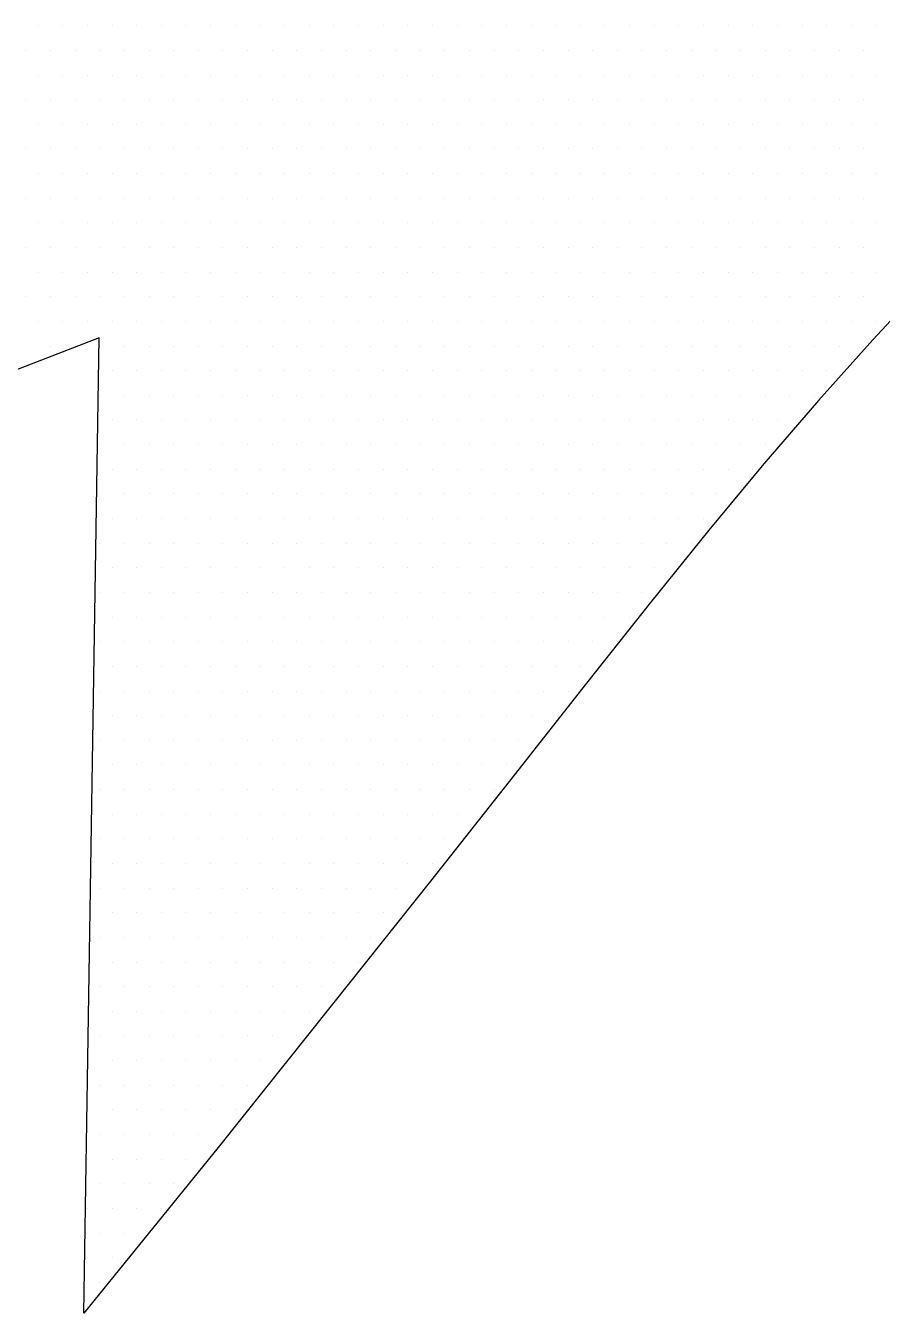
# Model space of a CAD drawing. Extents: x -427 to 62994, y 410 to 109394.
# Drawn here: x -43.2644 to -42.9886, y 609.5579 to 609.9726 of the extents above; entities that cross this region are included whole.
import ezdxf

# ---------------------------------------------------------------- set-up
doc = ezdxf.new("R2010")
doc.units = 0
doc.header["$MEASUREMENT"] = 0
doc.layers.add('LIN010CO', color=2, linetype='Continuous')

# ---------------------------------------------------------------- blocks, each defined once
blk = doc.blocks.new('*X43')
at = {"color": 0}
for p, q in [((262.22325, 628.1801), (262.22325, 628.1801)), ((262.2296, 628.1801), (262.2296, 628.1801)), ((262.23595, 628.1801), (262.23595, 628.1801)), ((262.2423, 628.1801), (262.2423, 628.1801)), ((262.24865, 628.1801), (262.24865, 628.1801)), ((262.255, 628.1801), (262.255, 628.1801)), ((262.26135, 628.1801), (262.26135, 628.1801)), ((262.2677, 628.1801), (262.2677, 628.1801)), ((262.27405, 628.1801), (262.27405, 628.1801)), ((262.2804, 628.1801), (262.2804, 628.1801)), ((262.28675, 628.1801), (262.28675, 628.1801)), ((262.2931, 628.1801), (262.2931, 628.1801)), ((262.29945, 628.1801), (262.29945, 628.1801)), ((262.3058, 628.1801), (262.3058, 628.1801)), ((262.31215, 628.1801), (262.31215, 628.1801)), ((262.3185, 628.1801), (262.3185, 628.1801)), ((262.32485, 628.1801), (262.32485, 628.1801)), ((262.3312, 628.1801), (262.3312, 628.1801)), ((262.33755, 628.1801), (262.33755, 628.1801)), ((262.3439, 628.1801), (262.3439, 628.1801)), ((262.35025, 628.1801), (262.35025, 628.1801)), ((262.3566, 628.1801), (262.3566, 628.1801)), ((262.36295, 628.1801), (262.36295, 628.1801)), ((262.3693, 628.1801), (262.3693, 628.1801)), ((262.37565, 628.1801), (262.37565, 628.1801)), ((262.382, 628.1801), (262.382, 628.1801)), ((262.38835, 628.1801), (262.38835, 628.1801)), ((262.3947, 628.1801), (262.3947, 628.1801)), ((262.40105, 628.1801), (262.40105, 628.1801)), ((262.4074, 628.1801), (262.4074, 628.1801)), ((262.41375, 628.1801), (262.41375, 628.1801)), ((262.4201, 628.1801), (262.4201, 628.1801)), ((262.42645, 628.1801), (262.42645, 628.1801)), ((262.4328, 628.1801), (262.4328, 628.1801)), ((262.43915, 628.1801), (262.43915, 628.1801)), ((262.226425, 628.17375), (262.226425, 628.17375)), ((262.232775, 628.17375), (262.232775, 628.17375)), ((262.239125, 628.17375), (262.239125, 628.17375)), ((262.245475, 628.17375), (262.245475, 628.17375)), ((262.251825, 628.17375), (262.251825, 628.17375)), ((262.258175, 628.17375), (262.258175, 628.17375)), ((262.264525, 628.17375), (262.264525, 628.17375)), ((262.270875, 628.17375), (262.270875, 628.17375)), ((262.277225, 628.17375), (262.277225, 628.17375)), ((262.283575, 628.17375), (262.283575, 628.17375)), ((262.289925, 628.17375), (262.289925, 628.17375)), ((262.296275, 628.17375), (262.296275, 628.17375)), ((262.302625, 628.17375), (262.302625, 628.17375)), ((262.308975, 628.17375), (262.308975, 628.17375)), ((262.315325, 628.17375), (262.315325, 628.17375)), ((262.321675, 628.17375), (262.321675, 628.17375)), ((262.328025, 628.17375), (262.328025, 628.17375)), ((262.334375, 628.17375), (262.334375, 628.17375)), ((262.340725, 628.17375), (262.340725, 628.17375)), ((262.347075, 628.17375), (262.347075, 628.17375)), ((262.353425, 628.17375), (262.353425, 628.17375)), ((262.359775, 628.17375), (262.359775, 628.17375)), ((262.366125, 628.17375), (262.366125, 628.17375)), ((262.372475, 628.17375), (262.372475, 628.17375)), ((262.378825, 628.17375), (262.378825, 628.17375)), ((262.385175, 628.17375), (262.385175, 628.17375)), ((262.391525, 628.17375), (262.391525, 628.17375)), ((262.397875, 628.17375), (262.397875, 628.17375)), ((262.404225, 628.17375), (262.404225, 628.17375)), ((262.410575, 628.17375), (262.410575, 628.17375)), ((262.416925, 628.17375), (262.416925, 628.17375)), ((262.423275, 628.17375), (262.423275, 628.17375)), ((262.429625, 628.17375), (262.429625, 628.17375)), ((262.435975, 628.17375), (262.435975, 628.17375)), ((262.442325, 628.17375), (262.442325, 628.17375)), ((262.22325, 628.1674), (262.22325, 628.1674)), ((262.2296, 628.1674), (262.2296, 628.1674)), ((262.23595, 628.1674), (262.23595, 628.1674)), ((262.2423, 628.1674), (262.2423, 628.1674)), ((262.24865, 628.1674), (262.24865, 628.1674)), ((262.255, 628.1674), (262.255, 628.1674)), ((262.26135, 628.1674), (262.26135, 628.1674)), ((262.2677, 628.1674), (262.2677, 628.1674)), ((262.27405, 628.1674), (262.27405, 628.1674)), ((262.2804, 628.1674), (262.2804, 628.1674)), ((262.28675, 628.1674), (262.28675, 628.1674)), ((262.2931, 628.1674), (262.2931, 628.1674)), ((262.29945, 628.1674), (262.29945, 628.1674)), ((262.3058, 628.1674), (262.3058, 628.1674)), ((262.31215, 628.1674), (262.31215, 628.1674)), ((262.3185, 628.1674), (262.3185, 628.1674)), ((262.32485, 628.1674), (262.32485, 628.1674)), ((262.3312, 628.1674), (262.3312, 628.1674)), ((262.33755, 628.1674), (262.33755, 628.1674)), ((262.3439, 628.1674), (262.3439, 628.1674)), ((262.35025, 628.1674), (262.35025, 628.1674)), ((262.3566, 628.1674), (262.3566, 628.1674)), ((262.36295, 628.1674), (262.36295, 628.1674)), ((262.3693, 628.1674), (262.3693, 628.1674)), ((262.37565, 628.1674), (262.37565, 628.1674)), ((262.382, 628.1674), (262.382, 628.1674)), ((262.38835, 628.1674), (262.38835, 628.1674)), ((262.3947, 628.1674), (262.3947, 628.1674)), ((262.40105, 628.1674), (262.40105, 628.1674)), ((262.4074, 628.1674), (262.4074, 628.1674)), ((262.41375, 628.1674), (262.41375, 628.1674)), ((262.4201, 628.1674), (262.4201, 628.1674)), ((262.42645, 628.1674), (262.42645, 628.1674)), ((262.4328, 628.1674), (262.4328, 628.1674)), ((262.43915, 628.1674), (262.43915, 628.1674)), ((262.226425, 628.16105), (262.226425, 628.16105)), ((262.232775, 628.16105), (262.232775, 628.16105)), ((262.239125, 628.16105), (262.239125, 628.16105)), ((262.245475, 628.16105), (262.245475, 628.16105)), ((262.251825, 628.16105), (262.251825, 628.16105)), ((262.258175, 628.16105), (262.258175, 628.16105)), ((262.264525, 628.16105), (262.264525, 628.16105)), ((262.270875, 628.16105), (262.270875, 628.16105)), ((262.277225, 628.16105), (262.277225, 628.16105)), ((262.283575, 628.16105), (262.283575, 628.16105)), ((262.289925, 628.16105), (262.289925, 628.16105)), ((262.296275, 628.16105), (262.296275, 628.16105)), ((262.302625, 628.16105), (262.302625, 628.16105)), ((262.308975, 628.16105), (262.308975, 628.16105)), ((262.315325, 628.16105), (262.315325, 628.16105)), ((262.321675, 628.16105), (262.321675, 628.16105)), ((262.328025, 628.16105), (262.328025, 628.16105)), ((262.334375, 628.16105), (262.334375, 628.16105)), ((262.340725, 628.16105), (262.340725, 628.16105)), ((262.347075, 628.16105), (262.347075, 628.16105)), ((262.353425, 628.16105), (262.353425, 628.16105)), ((262.359775, 628.16105), (262.359775, 628.16105)), ((262.366125, 628.16105), (262.366125, 628.16105)), ((262.372475, 628.16105), (262.372475, 628.16105)), ((262.378825, 628.16105), (262.378825, 628.16105)), ((262.385175, 628.16105), (262.385175, 628.16105)), ((262.391525, 628.16105), (262.391525, 628.16105)), ((262.397875, 628.16105), (262.397875, 628.16105)), ((262.404225, 628.16105), (262.404225, 628.16105)), ((262.410575, 628.16105), (262.410575, 628.16105)), ((262.416925, 628.16105), (262.416925, 628.16105)), ((262.423275, 628.16105), (262.423275, 628.16105)), ((262.429625, 628.16105), (262.429625, 628.16105)), ((262.435975, 628.16105), (262.435975, 628.16105)), ((262.442325, 628.16105), (262.442325, 628.16105)), ((262.22325, 628.1547), (262.22325, 628.1547)), ((262.2296, 628.1547), (262.2296, 628.1547)), ((262.23595, 628.1547), (262.23595, 628.1547)), ((262.2423, 628.1547), (262.2423, 628.1547)), ((262.24865, 628.1547), (262.24865, 628.1547)), ((262.255, 628.1547), (262.255, 628.1547)), ((262.26135, 628.1547), (262.26135, 628.1547)), ((262.2677, 628.1547), (262.2677, 628.1547)), ((262.27405, 628.1547), (262.27405, 628.1547)), ((262.2804, 628.1547), (262.2804, 628.1547)), ((262.28675, 628.1547), (262.28675, 628.1547)), ((262.2931, 628.1547), (262.2931, 628.1547)), ((262.29945, 628.1547), (262.29945, 628.1547)), ((262.3058, 628.1547), (262.3058, 628.1547)), ((262.31215, 628.1547), (262.31215, 628.1547)), ((262.3185, 628.1547), (262.3185, 628.1547)), ((262.32485, 628.1547), (262.32485, 628.1547)), ((262.3312, 628.1547), (262.3312, 628.1547)), ((262.33755, 628.1547), (262.33755, 628.1547)), ((262.3439, 628.1547), (262.3439, 628.1547)), ((262.35025, 628.1547), (262.35025, 628.1547)), ((262.3566, 628.1547), (262.3566, 628.1547)), ((262.36295, 628.1547), (262.36295, 628.1547)), ((262.3693, 628.1547), (262.3693, 628.1547)), ((262.37565, 628.1547), (262.37565, 628.1547)), ((262.382, 628.1547), (262.382, 628.1547)), ((262.38835, 628.1547), (262.38835, 628.1547)), ((262.3947, 628.1547), (262.3947, 628.1547)), ((262.40105, 628.1547), (262.40105, 628.1547)), ((262.4074, 628.1547), (262.4074, 628.1547)), ((262.41375, 628.1547), (262.41375, 628.1547)), ((262.4201, 628.1547), (262.4201, 628.1547)), ((262.42645, 628.1547), (262.42645, 628.1547)), ((262.4328, 628.1547), (262.4328, 628.1547)), ((262.43915, 628.1547), (262.43915, 628.1547)), ((262.226425, 628.14835), (262.226425, 628.14835)), ((262.232775, 628.14835), (262.232775, 628.14835)), ((262.239125, 628.14835), (262.239125, 628.14835)), ((262.245475, 628.14835), (262.245475, 628.14835)), ((262.251825, 628.14835), (262.251825, 628.14835)), ((262.258175, 628.14835), (262.258175, 628.14835)), ((262.264525, 628.14835), (262.264525, 628.14835)), ((262.270875, 628.14835), (262.270875, 628.14835)), ((262.277225, 628.14835), (262.277225, 628.14835)), ((262.283575, 628.14835), (262.283575, 628.14835)), ((262.289925, 628.14835), (262.289925, 628.14835)), ((262.296275, 628.14835), (262.296275, 628.14835)), ((262.302625, 628.14835), (262.302625, 628.14835)), ((262.308975, 628.14835), (262.308975, 628.14835)), ((262.315325, 628.14835), (262.315325, 628.14835)), ((262.321675, 628.14835), (262.321675, 628.14835)), ((262.328025, 628.14835), (262.328025, 628.14835)), ((262.334375, 628.14835), (262.334375, 628.14835)), ((262.340725, 628.14835), (262.340725, 628.14835)), ((262.347075, 628.14835), (262.347075, 628.14835)), ((262.353425, 628.14835), (262.353425, 628.14835)), ((262.359775, 628.14835), (262.359775, 628.14835)), ((262.366125, 628.14835), (262.366125, 628.14835)), ((262.372475, 628.14835), (262.372475, 628.14835)), ((262.378825, 628.14835), (262.378825, 628.14835)), ((262.385175, 628.14835), (262.385175, 628.14835)), ((262.391525, 628.14835), (262.391525, 628.14835)), ((262.397875, 628.14835), (262.397875, 628.14835)), ((262.404225, 628.14835), (262.404225, 628.14835)), ((262.410575, 628.14835), (262.410575, 628.14835)), ((262.416925, 628.14835), (262.416925, 628.14835)), ((262.423275, 628.14835), (262.423275, 628.14835)), ((262.429625, 628.14835), (262.429625, 628.14835)), ((262.435975, 628.14835), (262.435975, 628.14835)), ((262.442325, 628.14835), (262.442325, 628.14835)), ((262.22325, 628.142), (262.22325, 628.142)), ((262.2296, 628.142), (262.2296, 628.142)), ((262.23595, 628.142), (262.23595, 628.142)), ((262.2423, 628.142), (262.2423, 628.142)), ((262.24865, 628.142), (262.24865, 628.142)), ((262.255, 628.142), (262.255, 628.142)), ((262.26135, 628.142), (262.26135, 628.142)), ((262.2677, 628.142), (262.2677, 628.142)), ((262.27405, 628.142), (262.27405, 628.142)), ((262.2804, 628.142), (262.2804, 628.142)), ((262.28675, 628.142), (262.28675, 628.142)), ((262.2931, 628.142), (262.2931, 628.142)), ((262.29945, 628.142), (262.29945, 628.142)), ((262.3058, 628.142), (262.3058, 628.142)), ((262.31215, 628.142), (262.31215, 628.142)), ((262.3185, 628.142), (262.3185, 628.142)), ((262.32485, 628.142), (262.32485, 628.142)), ((262.3312, 628.142), (262.3312, 628.142)), ((262.33755, 628.142), (262.33755, 628.142)), ((262.3439, 628.142), (262.3439, 628.142)), ((262.35025, 628.142), (262.35025, 628.142)), ((262.3566, 628.142), (262.3566, 628.142)), ((262.36295, 628.142), (262.36295, 628.142)), ((262.3693, 628.142), (262.3693, 628.142)), ((262.37565, 628.142), (262.37565, 628.142)), ((262.382, 628.142), (262.382, 628.142)), ((262.38835, 628.142), (262.38835, 628.142)), ((262.3947, 628.142), (262.3947, 628.142)), ((262.40105, 628.142), (262.40105, 628.142)), ((262.4074, 628.142), (262.4074, 628.142)), ((262.41375, 628.142), (262.41375, 628.142)), ((262.4201, 628.142), (262.4201, 628.142)), ((262.42645, 628.142), (262.42645, 628.142)), ((262.4328, 628.142), (262.4328, 628.142)), ((262.43915, 628.142), (262.43915, 628.142)), ((262.226425, 628.13565), (262.226425, 628.13565)), ((262.232775, 628.13565), (262.232775, 628.13565)), ((262.239125, 628.13565), (262.239125, 628.13565)), ((262.245475, 628.13565), (262.245475, 628.13565)), ((262.251825, 628.13565), (262.251825, 628.13565)), ((262.258175, 628.13565), (262.258175, 628.13565)), ((262.264525, 628.13565), (262.264525, 628.13565)), ((262.270875, 628.13565), (262.270875, 628.13565)), ((262.277225, 628.13565), (262.277225, 628.13565)), ((262.283575, 628.13565), (262.283575, 628.13565)), ((262.289925, 628.13565), (262.289925, 628.13565)), ((262.296275, 628.13565), (262.296275, 628.13565)), ((262.302625, 628.13565), (262.302625, 628.13565)), ((262.308975, 628.13565), (262.308975, 628.13565)), ((262.315325, 628.13565), (262.315325, 628.13565)), ((262.321675, 628.13565), (262.321675, 628.13565)), ((262.328025, 628.13565), (262.328025, 628.13565)), ((262.334375, 628.13565), (262.334375, 628.13565)), ((262.340725, 628.13565), (262.340725, 628.13565)), ((262.347075, 628.13565), (262.347075, 628.13565)), ((262.353425, 628.13565), (262.353425, 628.13565)), ((262.359775, 628.13565), (262.359775, 628.13565)), ((262.366125, 628.13565), (262.366125, 628.13565)), ((262.372475, 628.13565), (262.372475, 628.13565)), ((262.378825, 628.13565), (262.378825, 628.13565)), ((262.385175, 628.13565), (262.385175, 628.13565)), ((262.391525, 628.13565), (262.391525, 628.13565)), ((262.397875, 628.13565), (262.397875, 628.13565)), ((262.404225, 628.13565), (262.404225, 628.13565)), ((262.410575, 628.13565), (262.410575, 628.13565)), ((262.416925, 628.13565), (262.416925, 628.13565)), ((262.423275, 628.13565), (262.423275, 628.13565)), ((262.429625, 628.13565), (262.429625, 628.13565)), ((262.435975, 628.13565), (262.435975, 628.13565)), ((262.442325, 628.13565), (262.442325, 628.13565)), ((262.22325, 628.1293), (262.22325, 628.1293)), ((262.2296, 628.1293), (262.2296, 628.1293)), ((262.23595, 628.1293), (262.23595, 628.1293)), ((262.2423, 628.1293), (262.2423, 628.1293)), ((262.24865, 628.1293), (262.24865, 628.1293)), ((262.255, 628.1293), (262.255, 628.1293)), ((262.26135, 628.1293), (262.26135, 628.1293)), ((262.2677, 628.1293), (262.2677, 628.1293)), ((262.27405, 628.1293), (262.27405, 628.1293)), ((262.2804, 628.1293), (262.2804, 628.1293)), ((262.28675, 628.1293), (262.28675, 628.1293)), ((262.2931, 628.1293), (262.2931, 628.1293)), ((262.29945, 628.1293), (262.29945, 628.1293)), ((262.3058, 628.1293), (262.3058, 628.1293)), ((262.31215, 628.1293), (262.31215, 628.1293)), ((262.3185, 628.1293), (262.3185, 628.1293)), ((262.32485, 628.1293), (262.32485, 628.1293)), ((262.3312, 628.1293), (262.3312, 628.1293)), ((262.33755, 628.1293), (262.33755, 628.1293)), ((262.3439, 628.1293), (262.3439, 628.1293)), ((262.35025, 628.1293), (262.35025, 628.1293)), ((262.3566, 628.1293), (262.3566, 628.1293)), ((262.36295, 628.1293), (262.36295, 628.1293)), ((262.3693, 628.1293), (262.3693, 628.1293)), ((262.37565, 628.1293), (262.37565, 628.1293)), ((262.382, 628.1293), (262.382, 628.1293)), ((262.38835, 628.1293), (262.38835, 628.1293)), ((262.3947, 628.1293), (262.3947, 628.1293)), ((262.40105, 628.1293), (262.40105, 628.1293)), ((262.4074, 628.1293), (262.4074, 628.1293)), ((262.41375, 628.1293), (262.41375, 628.1293)), ((262.4201, 628.1293), (262.4201, 628.1293)), ((262.42645, 628.1293), (262.42645, 628.1293)), ((262.4328, 628.1293), (262.4328, 628.1293)), ((262.43915, 628.1293), (262.43915, 628.1293)), ((262.226425, 628.12295), (262.226425, 628.12295)), ((262.232775, 628.12295), (262.232775, 628.12295)), ((262.239125, 628.12295), (262.239125, 628.12295)), ((262.245475, 628.12295), (262.245475, 628.12295)), ((262.251825, 628.12295), (262.251825, 628.12295)), ((262.258175, 628.12295), (262.258175, 628.12295)), ((262.264525, 628.12295), (262.264525, 628.12295)), ((262.270875, 628.12295), (262.270875, 628.12295)), ((262.277225, 628.12295), (262.277225, 628.12295)), ((262.283575, 628.12295), (262.283575, 628.12295)), ((262.289925, 628.12295), (262.289925, 628.12295)), ((262.296275, 628.12295), (262.296275, 628.12295)), ((262.302625, 628.12295), (262.302625, 628.12295)), ((262.308975, 628.12295), (262.308975, 628.12295)), ((262.315325, 628.12295), (262.315325, 628.12295)), ((262.321675, 628.12295), (262.321675, 628.12295)), ((262.328025, 628.12295), (262.328025, 628.12295)), ((262.334375, 628.12295), (262.334375, 628.12295)), ((262.340725, 628.12295), (262.340725, 628.12295)), ((262.347075, 628.12295), (262.347075, 628.12295)), ((262.353425, 628.12295), (262.353425, 628.12295)), ((262.359775, 628.12295), (262.359775, 628.12295)), ((262.366125, 628.12295), (262.366125, 628.12295)), ((262.372475, 628.12295), (262.372475, 628.12295)), ((262.378825, 628.12295), (262.378825, 628.12295)), ((262.385175, 628.12295), (262.385175, 628.12295)), ((262.391525, 628.12295), (262.391525, 628.12295)), ((262.397875, 628.12295), (262.397875, 628.12295)), ((262.404225, 628.12295), (262.404225, 628.12295)), ((262.410575, 628.12295), (262.410575, 628.12295)), ((262.416925, 628.12295), (262.416925, 628.12295)), ((262.423275, 628.12295), (262.423275, 628.12295)), ((262.429625, 628.12295), (262.429625, 628.12295)), ((262.435975, 628.12295), (262.435975, 628.12295)), ((262.442325, 628.12295), (262.442325, 628.12295)), ((262.22325, 628.1166), (262.22325, 628.1166)), ((262.2296, 628.1166), (262.2296, 628.1166)), ((262.23595, 628.1166), (262.23595, 628.1166)), ((262.2423, 628.1166), (262.2423, 628.1166)), ((262.24865, 628.1166), (262.24865, 628.1166)), ((262.255, 628.1166), (262.255, 628.1166)), ((262.26135, 628.1166), (262.26135, 628.1166)), ((262.2677, 628.1166), (262.2677, 628.1166)), ((262.27405, 628.1166), (262.27405, 628.1166)), ((262.2804, 628.1166), (262.2804, 628.1166)), ((262.28675, 628.1166), (262.28675, 628.1166)), ((262.2931, 628.1166), (262.2931, 628.1166)), ((262.29945, 628.1166), (262.29945, 628.1166)), ((262.3058, 628.1166), (262.3058, 628.1166)), ((262.31215, 628.1166), (262.31215, 628.1166)), ((262.3185, 628.1166), (262.3185, 628.1166)), ((262.32485, 628.1166), (262.32485, 628.1166)), ((262.3312, 628.1166), (262.3312, 628.1166)), ((262.33755, 628.1166), (262.33755, 628.1166)), ((262.3439, 628.1166), (262.3439, 628.1166)), ((262.35025, 628.1166), (262.35025, 628.1166)), ((262.3566, 628.1166), (262.3566, 628.1166)), ((262.36295, 628.1166), (262.36295, 628.1166)), ((262.3693, 628.1166), (262.3693, 628.1166)), ((262.37565, 628.1166), (262.37565, 628.1166)), ((262.382, 628.1166), (262.382, 628.1166)), ((262.38835, 628.1166), (262.38835, 628.1166)), ((262.3947, 628.1166), (262.3947, 628.1166)), ((262.40105, 628.1166), (262.40105, 628.1166)), ((262.4074, 628.1166), (262.4074, 628.1166)), ((262.41375, 628.1166), (262.41375, 628.1166)), ((262.4201, 628.1166), (262.4201, 628.1166)), ((262.42645, 628.1166), (262.42645, 628.1166)), ((262.4328, 628.1166), (262.4328, 628.1166)), ((262.43915, 628.1166), (262.43915, 628.1166)), ((262.226425, 628.11025), (262.226425, 628.11025)), ((262.232775, 628.11025), (262.232775, 628.11025)), ((262.239125, 628.11025), (262.239125, 628.11025)), ((262.245475, 628.11025), (262.245475, 628.11025)), ((262.251825, 628.11025), (262.251825, 628.11025)), ((262.258175, 628.11025), (262.258175, 628.11025)), ((262.264525, 628.11025), (262.264525, 628.11025)), ((262.270875, 628.11025), (262.270875, 628.11025)), ((262.277225, 628.11025), (262.277225, 628.11025)), ((262.283575, 628.11025), (262.283575, 628.11025)), ((262.289925, 628.11025), (262.289925, 628.11025)), ((262.296275, 628.11025), (262.296275, 628.11025)), ((262.302625, 628.11025), (262.302625, 628.11025)), ((262.308975, 628.11025), (262.308975, 628.11025)), ((262.315325, 628.11025), (262.315325, 628.11025)), ((262.321675, 628.11025), (262.321675, 628.11025)), ((262.328025, 628.11025), (262.328025, 628.11025)), ((262.334375, 628.11025), (262.334375, 628.11025)), ((262.340725, 628.11025), (262.340725, 628.11025)), ((262.347075, 628.11025), (262.347075, 628.11025)), ((262.353425, 628.11025), (262.353425, 628.11025)), ((262.359775, 628.11025), (262.359775, 628.11025)), ((262.366125, 628.11025), (262.366125, 628.11025)), ((262.372475, 628.11025), (262.372475, 628.11025)), ((262.378825, 628.11025), (262.378825, 628.11025)), ((262.385175, 628.11025), (262.385175, 628.11025)), ((262.391525, 628.11025), (262.391525, 628.11025)), ((262.397875, 628.11025), (262.397875, 628.11025)), ((262.404225, 628.11025), (262.404225, 628.11025)), ((262.410575, 628.11025), (262.410575, 628.11025)), ((262.416925, 628.11025), (262.416925, 628.11025)), ((262.423275, 628.11025), (262.423275, 628.11025)), ((262.429625, 628.11025), (262.429625, 628.11025)), ((262.435975, 628.11025), (262.435975, 628.11025)), ((262.442325, 628.11025), (262.442325, 628.11025)), ((262.22325, 628.1039), (262.22325, 628.1039)), ((262.2296, 628.1039), (262.2296, 628.1039)), ((262.23595, 628.1039), (262.23595, 628.1039)), ((262.2423, 628.1039), (262.2423, 628.1039)), ((262.24865, 628.1039), (262.24865, 628.1039)), ((262.255, 628.1039), (262.255, 628.1039)), ((262.26135, 628.1039), (262.26135, 628.1039)), ((262.2677, 628.1039), (262.2677, 628.1039)), ((262.27405, 628.1039), (262.27405, 628.1039)), ((262.2804, 628.1039), (262.2804, 628.1039)), ((262.28675, 628.1039), (262.28675, 628.1039)), ((262.2931, 628.1039), (262.2931, 628.1039)), ((262.29945, 628.1039), (262.29945, 628.1039)), ((262.3058, 628.1039), (262.3058, 628.1039)), ((262.31215, 628.1039), (262.31215, 628.1039)), ((262.3185, 628.1039), (262.3185, 628.1039)), ((262.32485, 628.1039), (262.32485, 628.1039)), ((262.3312, 628.1039), (262.3312, 628.1039)), ((262.33755, 628.1039), (262.33755, 628.1039)), ((262.3439, 628.1039), (262.3439, 628.1039)), ((262.35025, 628.1039), (262.35025, 628.1039)), ((262.3566, 628.1039), (262.3566, 628.1039)), ((262.36295, 628.1039), (262.36295, 628.1039)), ((262.3693, 628.1039), (262.3693, 628.1039)), ((262.37565, 628.1039), (262.37565, 628.1039)), ((262.382, 628.1039), (262.382, 628.1039)), ((262.38835, 628.1039), (262.38835, 628.1039)), ((262.3947, 628.1039), (262.3947, 628.1039)), ((262.40105, 628.1039), (262.40105, 628.1039)), ((262.4074, 628.1039), (262.4074, 628.1039)), ((262.41375, 628.1039), (262.41375, 628.1039)), ((262.4201, 628.1039), (262.4201, 628.1039)), ((262.42645, 628.1039), (262.42645, 628.1039)), ((262.4328, 628.1039), (262.4328, 628.1039)), ((262.43915, 628.1039), (262.43915, 628.1039)), ((262.226425, 628.09755), (262.226425, 628.09755)), ((262.232775, 628.09755), (262.232775, 628.09755)), ((262.239125, 628.09755), (262.239125, 628.09755)), ((262.245475, 628.09755), (262.245475, 628.09755)), ((262.251825, 628.09755), (262.251825, 628.09755)), ((262.258175, 628.09755), (262.258175, 628.09755)), ((262.264525, 628.09755), (262.264525, 628.09755)), ((262.270875, 628.09755), (262.270875, 628.09755)), ((262.277225, 628.09755), (262.277225, 628.09755)), ((262.283575, 628.09755), (262.283575, 628.09755)), ((262.289925, 628.09755), (262.289925, 628.09755)), ((262.296275, 628.09755), (262.296275, 628.09755)), ((262.302625, 628.09755), (262.302625, 628.09755)), ((262.308975, 628.09755), (262.308975, 628.09755)), ((262.315325, 628.09755), (262.315325, 628.09755)), ((262.321675, 628.09755), (262.321675, 628.09755)), ((262.328025, 628.09755), (262.328025, 628.09755)), ((262.334375, 628.09755), (262.334375, 628.09755)), ((262.340725, 628.09755), (262.340725, 628.09755)), ((262.347075, 628.09755), (262.347075, 628.09755)), ((262.353425, 628.09755), (262.353425, 628.09755)), ((262.359775, 628.09755), (262.359775, 628.09755)), ((262.366125, 628.09755), (262.366125, 628.09755)), ((262.372475, 628.09755), (262.372475, 628.09755)), ((262.378825, 628.09755), (262.378825, 628.09755)), ((262.385175, 628.09755), (262.385175, 628.09755)), ((262.391525, 628.09755), (262.391525, 628.09755)), ((262.397875, 628.09755), (262.397875, 628.09755)), ((262.404225, 628.09755), (262.404225, 628.09755)), ((262.410575, 628.09755), (262.410575, 628.09755)), ((262.416925, 628.09755), (262.416925, 628.09755)), ((262.423275, 628.09755), (262.423275, 628.09755)), ((262.429625, 628.09755), (262.429625, 628.09755)), ((262.435975, 628.09755), (262.435975, 628.09755)), ((262.23595, 628.0912), (262.23595, 628.0912)), ((262.2423, 628.0912), (262.2423, 628.0912)), ((262.24865, 628.0912), (262.24865, 628.0912)), ((262.255, 628.0912), (262.255, 628.0912)), ((262.26135, 628.0912), (262.26135, 628.0912)), ((262.2677, 628.0912), (262.2677, 628.0912)), ((262.27405, 628.0912), (262.27405, 628.0912)), ((262.2804, 628.0912), (262.2804, 628.0912)), ((262.28675, 628.0912), (262.28675, 628.0912)), ((262.2931, 628.0912), (262.2931, 628.0912)), ((262.29945, 628.0912), (262.29945, 628.0912)), ((262.3058, 628.0912), (262.3058, 628.0912)), ((262.31215, 628.0912), (262.31215, 628.0912)), ((262.3185, 628.0912), (262.3185, 628.0912)), ((262.32485, 628.0912), (262.32485, 628.0912)), ((262.3312, 628.0912), (262.3312, 628.0912)), ((262.33755, 628.0912), (262.33755, 628.0912)), ((262.3439, 628.0912), (262.3439, 628.0912)), ((262.35025, 628.0912), (262.35025, 628.0912)), ((262.3566, 628.0912), (262.3566, 628.0912)), ((262.36295, 628.0912), (262.36295, 628.0912)), ((262.3693, 628.0912), (262.3693, 628.0912)), ((262.37565, 628.0912), (262.37565, 628.0912)), ((262.382, 628.0912), (262.382, 628.0912)), ((262.38835, 628.0912), (262.38835, 628.0912)), ((262.3947, 628.0912), (262.3947, 628.0912)), ((262.40105, 628.0912), (262.40105, 628.0912)), ((262.4074, 628.0912), (262.4074, 628.0912)), ((262.41375, 628.0912), (262.41375, 628.0912)), ((262.4201, 628.0912), (262.4201, 628.0912)), ((262.239125, 628.08485), (262.239125, 628.08485)), ((262.245475, 628.08485), (262.245475, 628.08485)), ((262.251825, 628.08485), (262.251825, 628.08485)), ((262.258175, 628.08485), (262.258175, 628.08485)), ((262.264525, 628.08485), (262.264525, 628.08485)), ((262.270875, 628.08485), (262.270875, 628.08485)), ((262.277225, 628.08485), (262.277225, 628.08485)), ((262.283575, 628.08485), (262.283575, 628.08485)), ((262.289925, 628.08485), (262.289925, 628.08485)), ((262.296275, 628.08485), (262.296275, 628.08485)), ((262.302625, 628.08485), (262.302625, 628.08485)), ((262.308975, 628.08485), (262.308975, 628.08485)), ((262.315325, 628.08485), (262.315325, 628.08485)), ((262.321675, 628.08485), (262.321675, 628.08485)), ((262.328025, 628.08485), (262.328025, 628.08485)), ((262.334375, 628.08485), (262.334375, 628.08485)), ((262.340725, 628.08485), (262.340725, 628.08485)), ((262.347075, 628.08485), (262.347075, 628.08485)), ((262.353425, 628.08485), (262.353425, 628.08485)), ((262.359775, 628.08485), (262.359775, 628.08485)), ((262.366125, 628.08485), (262.366125, 628.08485)), ((262.372475, 628.08485), (262.372475, 628.08485)), ((262.378825, 628.08485), (262.378825, 628.08485)), ((262.385175, 628.08485), (262.385175, 628.08485)), ((262.391525, 628.08485), (262.391525, 628.08485)), ((262.397875, 628.08485), (262.397875, 628.08485)), ((262.404225, 628.08485), (262.404225, 628.08485)), ((262.410575, 628.08485), (262.410575, 628.08485)), ((262.416925, 628.08485), (262.416925, 628.08485)), ((262.423275, 628.08485), (262.423275, 628.08485)), ((262.24865, 628.0785), (262.24865, 628.0785)), ((262.255, 628.0785), (262.255, 628.0785)), ((262.26135, 628.0785), (262.26135, 628.0785)), ((262.2677, 628.0785), (262.2677, 628.0785)), ((262.27405, 628.0785), (262.27405, 628.0785)), ((262.2804, 628.0785), (262.2804, 628.0785)), ((262.28675, 628.0785), (262.28675, 628.0785)), ((262.2931, 628.0785), (262.2931, 628.0785)), ((262.29945, 628.0785), (262.29945, 628.0785)), ((262.3058, 628.0785), (262.3058, 628.0785)), ((262.31215, 628.0785), (262.31215, 628.0785)), ((262.3185, 628.0785), (262.3185, 628.0785)), ((262.32485, 628.0785), (262.32485, 628.0785)), ((262.3312, 628.0785), (262.3312, 628.0785)), ((262.33755, 628.0785), (262.33755, 628.0785)), ((262.3439, 628.0785), (262.3439, 628.0785)), ((262.35025, 628.0785), (262.35025, 628.0785)), ((262.3566, 628.0785), (262.3566, 628.0785)), ((262.36295, 628.0785), (262.36295, 628.0785)), ((262.3693, 628.0785), (262.3693, 628.0785)), ((262.37565, 628.0785), (262.37565, 628.0785)), ((262.382, 628.0785), (262.382, 628.0785)), ((262.38835, 628.0785), (262.38835, 628.0785)), ((262.3947, 628.0785), (262.3947, 628.0785)), ((262.40105, 628.0785), (262.40105, 628.0785)), ((262.4074, 628.0785), (262.4074, 628.0785)), ((262.41375, 628.0785), (262.41375, 628.0785)), ((262.4201, 628.0785), (262.4201, 628.0785)), ((262.251825, 628.07215), (262.251825, 628.07215)), ((262.258175, 628.07215), (262.258175, 628.07215)), ((262.264525, 628.07215), (262.264525, 628.07215)), ((262.270875, 628.07215), (262.270875, 628.07215)), ((262.277225, 628.07215), (262.277225, 628.07215)), ((262.283575, 628.07215), (262.283575, 628.07215)), ((262.289925, 628.07215), (262.289925, 628.07215)), ((262.296275, 628.07215), (262.296275, 628.07215)), ((262.302625, 628.07215), (262.302625, 628.07215)), ((262.308975, 628.07215), (262.308975, 628.07215)), ((262.315325, 628.07215), (262.315325, 628.07215)), ((262.321675, 628.07215), (262.321675, 628.07215)), ((262.328025, 628.07215), (262.328025, 628.07215)), ((262.334375, 628.07215), (262.334375, 628.07215)), ((262.340725, 628.07215), (262.340725, 628.07215)), ((262.347075, 628.07215), (262.347075, 628.07215)), ((262.353425, 628.07215), (262.353425, 628.07215)), ((262.359775, 628.07215), (262.359775, 628.07215)), ((262.366125, 628.07215), (262.366125, 628.07215)), ((262.372475, 628.07215), (262.372475, 628.07215)), ((262.378825, 628.07215), (262.378825, 628.07215)), ((262.385175, 628.07215), (262.385175, 628.07215)), ((262.391525, 628.07215), (262.391525, 628.07215)), ((262.397875, 628.07215), (262.397875, 628.07215)), ((262.404225, 628.07215), (262.404225, 628.07215)), ((262.410575, 628.07215), (262.410575, 628.07215)), ((262.416925, 628.07215), (262.416925, 628.07215)), ((262.423275, 628.07215), (262.423275, 628.07215)), ((262.255, 628.0658), (262.255, 628.0658)), ((262.26135, 628.0658), (262.26135, 628.0658)), ((262.2677, 628.0658), (262.2677, 628.0658)), ((262.27405, 628.0658), (262.27405, 628.0658)), ((262.2804, 628.0658), (262.2804, 628.0658)), ((262.28675, 628.0658), (262.28675, 628.0658)), ((262.2931, 628.0658), (262.2931, 628.0658)), ((262.29945, 628.0658), (262.29945, 628.0658)), ((262.3058, 628.0658), (262.3058, 628.0658)), ((262.31215, 628.0658), (262.31215, 628.0658)), ((262.3185, 628.0658), (262.3185, 628.0658)), ((262.32485, 628.0658), (262.32485, 628.0658)), ((262.3312, 628.0658), (262.3312, 628.0658)), ((262.33755, 628.0658), (262.33755, 628.0658)), ((262.3439, 628.0658), (262.3439, 628.0658)), ((262.35025, 628.0658), (262.35025, 628.0658)), ((262.3566, 628.0658), (262.3566, 628.0658)), ((262.36295, 628.0658), (262.36295, 628.0658)), ((262.3693, 628.0658), (262.3693, 628.0658)), ((262.37565, 628.0658), (262.37565, 628.0658)), ((262.382, 628.0658), (262.382, 628.0658)), ((262.38835, 628.0658), (262.38835, 628.0658)), ((262.3947, 628.0658), (262.3947, 628.0658)), ((262.40105, 628.0658), (262.40105, 628.0658)), ((262.4074, 628.0658), (262.4074, 628.0658)), ((262.41375, 628.0658), (262.41375, 628.0658)), ((262.4201, 628.0658), (262.4201, 628.0658)), ((262.264525, 628.05945), (262.264525, 628.05945)), ((262.270875, 628.05945), (262.270875, 628.05945)), ((262.277225, 628.05945), (262.277225, 628.05945)), ((262.283575, 628.05945), (262.283575, 628.05945)), ((262.289925, 628.05945), (262.289925, 628.05945)), ((262.296275, 628.05945), (262.296275, 628.05945)), ((262.302625, 628.05945), (262.302625, 628.05945)), ((262.308975, 628.05945), (262.308975, 628.05945)), ((262.315325, 628.05945), (262.315325, 628.05945)), ((262.321675, 628.05945), (262.321675, 628.05945)), ((262.328025, 628.05945), (262.328025, 628.05945)), ((262.334375, 628.05945), (262.334375, 628.05945)), ((262.340725, 628.05945), (262.340725, 628.05945)), ((262.347075, 628.05945), (262.347075, 628.05945)), ((262.353425, 628.05945), (262.353425, 628.05945)), ((262.359775, 628.05945), (262.359775, 628.05945)), ((262.366125, 628.05945), (262.366125, 628.05945)), ((262.372475, 628.05945), (262.372475, 628.05945)), ((262.378825, 628.05945), (262.378825, 628.05945)), ((262.385175, 628.05945), (262.385175, 628.05945)), ((262.391525, 628.05945), (262.391525, 628.05945)), ((262.397875, 628.05945), (262.397875, 628.05945)), ((262.404225, 628.05945), (262.404225, 628.05945)), ((262.410575, 628.05945), (262.410575, 628.05945)), ((262.416925, 628.05945), (262.416925, 628.05945)), ((262.423275, 628.05945), (262.423275, 628.05945)), ((262.2677, 628.0531), (262.2677, 628.0531)), ((262.27405, 628.0531), (262.27405, 628.0531)), ((262.2804, 628.0531), (262.2804, 628.0531)), ((262.28675, 628.0531), (262.28675, 628.0531)), ((262.2931, 628.0531), (262.2931, 628.0531)), ((262.29945, 628.0531), (262.29945, 628.0531)), ((262.3058, 628.0531), (262.3058, 628.0531)), ((262.31215, 628.0531), (262.31215, 628.0531)), ((262.3185, 628.0531), (262.3185, 628.0531)), ((262.32485, 628.0531), (262.32485, 628.0531)), ((262.3312, 628.0531), (262.3312, 628.0531)), ((262.33755, 628.0531), (262.33755, 628.0531)), ((262.3439, 628.0531), (262.3439, 628.0531)), ((262.35025, 628.0531), (262.35025, 628.0531)), ((262.3566, 628.0531), (262.3566, 628.0531)), ((262.36295, 628.0531), (262.36295, 628.0531)), ((262.3693, 628.0531), (262.3693, 628.0531)), ((262.37565, 628.0531), (262.37565, 628.0531)), ((262.382, 628.0531), (262.382, 628.0531)), ((262.38835, 628.0531), (262.38835, 628.0531)), ((262.3947, 628.0531), (262.3947, 628.0531)), ((262.40105, 628.0531), (262.40105, 628.0531)), ((262.4074, 628.0531), (262.4074, 628.0531)), ((262.41375, 628.0531), (262.41375, 628.0531)), ((262.4201, 628.0531), (262.4201, 628.0531)), ((262.270875, 628.04675), (262.270875, 628.04675)), ((262.277225, 628.04675), (262.277225, 628.04675)), ((262.283575, 628.04675), (262.283575, 628.04675)), ((262.289925, 628.04675), (262.289925, 628.04675)), ((262.296275, 628.04675), (262.296275, 628.04675)), ((262.302625, 628.04675), (262.302625, 628.04675)), ((262.308975, 628.04675), (262.308975, 628.04675)), ((262.315325, 628.04675), (262.315325, 628.04675)), ((262.321675, 628.04675), (262.321675, 628.04675)), ((262.328025, 628.04675), (262.328025, 628.04675)), ((262.334375, 628.04675), (262.334375, 628.04675)), ((262.340725, 628.04675), (262.340725, 628.04675)), ((262.347075, 628.04675), (262.347075, 628.04675)), ((262.353425, 628.04675), (262.353425, 628.04675)), ((262.359775, 628.04675), (262.359775, 628.04675)), ((262.366125, 628.04675), (262.366125, 628.04675)), ((262.372475, 628.04675), (262.372475, 628.04675)), ((262.378825, 628.04675), (262.378825, 628.04675)), ((262.385175, 628.04675), (262.385175, 628.04675)), ((262.391525, 628.04675), (262.391525, 628.04675)), ((262.397875, 628.04675), (262.397875, 628.04675)), ((262.404225, 628.04675), (262.404225, 628.04675)), ((262.410575, 628.04675), (262.410575, 628.04675)), ((262.416925, 628.04675), (262.416925, 628.04675)), ((262.423275, 628.04675), (262.423275, 628.04675)), ((262.2804, 628.0404), (262.2804, 628.0404)), ((262.28675, 628.0404), (262.28675, 628.0404)), ((262.2931, 628.0404), (262.2931, 628.0404)), ((262.29945, 628.0404), (262.29945, 628.0404)), ((262.3058, 628.0404), (262.3058, 628.0404)), ((262.31215, 628.0404), (262.31215, 628.0404)), ((262.3185, 628.0404), (262.3185, 628.0404)), ((262.32485, 628.0404), (262.32485, 628.0404)), ((262.3312, 628.0404), (262.3312, 628.0404)), ((262.33755, 628.0404), (262.33755, 628.0404)), ((262.3439, 628.0404), (262.3439, 628.0404)), ((262.35025, 628.0404), (262.35025, 628.0404)), ((262.3566, 628.0404), (262.3566, 628.0404)), ((262.36295, 628.0404), (262.36295, 628.0404)), ((262.3693, 628.0404), (262.3693, 628.0404)), ((262.37565, 628.0404), (262.37565, 628.0404)), ((262.382, 628.0404), (262.382, 628.0404)), ((262.38835, 628.0404), (262.38835, 628.0404)), ((262.3947, 628.0404), (262.3947, 628.0404)), ((262.40105, 628.0404), (262.40105, 628.0404)), ((262.4074, 628.0404), (262.4074, 628.0404)), ((262.41375, 628.0404), (262.41375, 628.0404)), ((262.4201, 628.0404), (262.4201, 628.0404)), ((262.283575, 628.03405), (262.283575, 628.03405)), ((262.289925, 628.03405), (262.289925, 628.03405)), ((262.296275, 628.03405), (262.296275, 628.03405)), ((262.302625, 628.03405), (262.302625, 628.03405)), ((262.308975, 628.03405), (262.308975, 628.03405)), ((262.315325, 628.03405), (262.315325, 628.03405)), ((262.321675, 628.03405), (262.321675, 628.03405)), ((262.328025, 628.03405), (262.328025, 628.03405)), ((262.334375, 628.03405), (262.334375, 628.03405)), ((262.340725, 628.03405), (262.340725, 628.03405)), ((262.347075, 628.03405), (262.347075, 628.03405)), ((262.353425, 628.03405), (262.353425, 628.03405)), ((262.359775, 628.03405), (262.359775, 628.03405)), ((262.366125, 628.03405), (262.366125, 628.03405)), ((262.372475, 628.03405), (262.372475, 628.03405)), ((262.378825, 628.03405), (262.378825, 628.03405)), ((262.385175, 628.03405), (262.385175, 628.03405)), ((262.391525, 628.03405), (262.391525, 628.03405)), ((262.397875, 628.03405), (262.397875, 628.03405)), ((262.404225, 628.03405), (262.404225, 628.03405)), ((262.410575, 628.03405), (262.410575, 628.03405)), ((262.416925, 628.03405), (262.416925, 628.03405)), ((262.423275, 628.03405), (262.423275, 628.03405)), ((262.28675, 628.0277), (262.28675, 628.0277)), ((262.2931, 628.0277), (262.2931, 628.0277)), ((262.29945, 628.0277), (262.29945, 628.0277)), ((262.3058, 628.0277), (262.3058, 628.0277)), ((262.31215, 628.0277), (262.31215, 628.0277)), ((262.3185, 628.0277), (262.3185, 628.0277)), ((262.32485, 628.0277), (262.32485, 628.0277)), ((262.3312, 628.0277), (262.3312, 628.0277)), ((262.33755, 628.0277), (262.33755, 628.0277)), ((262.3439, 628.0277), (262.3439, 628.0277)), ((262.35025, 628.0277), (262.35025, 628.0277)), ((262.3566, 628.0277), (262.3566, 628.0277)), ((262.36295, 628.0277), (262.36295, 628.0277)), ((262.3693, 628.0277), (262.3693, 628.0277)), ((262.37565, 628.0277), (262.37565, 628.0277)), ((262.382, 628.0277), (262.382, 628.0277)), ((262.38835, 628.0277), (262.38835, 628.0277)), ((262.3947, 628.0277), (262.3947, 628.0277)), ((262.40105, 628.0277), (262.40105, 628.0277)), ((262.4074, 628.0277), (262.4074, 628.0277)), ((262.41375, 628.0277), (262.41375, 628.0277)), ((262.4201, 628.0277), (262.4201, 628.0277)), ((262.289925, 628.02135), (262.289925, 628.02135)), ((262.296275, 628.02135), (262.296275, 628.02135)), ((262.302625, 628.02135), (262.302625, 628.02135)), ((262.308975, 628.02135), (262.308975, 628.02135)), ((262.315325, 628.02135), (262.315325, 628.02135)), ((262.321675, 628.02135), (262.321675, 628.02135)), ((262.328025, 628.02135), (262.328025, 628.02135)), ((262.334375, 628.02135), (262.334375, 628.02135)), ((262.340725, 628.02135), (262.340725, 628.02135)), ((262.347075, 628.02135), (262.347075, 628.02135)), ((262.353425, 628.02135), (262.353425, 628.02135)), ((262.359775, 628.02135), (262.359775, 628.02135)), ((262.366125, 628.02135), (262.366125, 628.02135)), ((262.372475, 628.02135), (262.372475, 628.02135)), ((262.378825, 628.02135), (262.378825, 628.02135)), ((262.385175, 628.02135), (262.385175, 628.02135)), ((262.391525, 628.02135), (262.391525, 628.02135)), ((262.397875, 628.02135), (262.397875, 628.02135)), ((262.404225, 628.02135), (262.404225, 628.02135)), ((262.410575, 628.02135), (262.410575, 628.02135)), ((262.416925, 628.02135), (262.416925, 628.02135)), ((262.423275, 628.02135), (262.423275, 628.02135)), ((262.29945, 628.015), (262.29945, 628.015)), ((262.3058, 628.015), (262.3058, 628.015)), ((262.31215, 628.015), (262.31215, 628.015)), ((262.3185, 628.015), (262.3185, 628.015)), ((262.32485, 628.015), (262.32485, 628.015)), ((262.3312, 628.015), (262.3312, 628.015)), ((262.33755, 628.015), (262.33755, 628.015)), ((262.3439, 628.015), (262.3439, 628.015)), ((262.35025, 628.015), (262.35025, 628.015)), ((262.3566, 628.015), (262.3566, 628.015)), ((262.36295, 628.015), (262.36295, 628.015)), ((262.3693, 628.015), (262.3693, 628.015)), ((262.37565, 628.015), (262.37565, 628.015)), ((262.382, 628.015), (262.382, 628.015)), ((262.38835, 628.015), (262.38835, 628.015)), ((262.3947, 628.015), (262.3947, 628.015)), ((262.40105, 628.015), (262.40105, 628.015)), ((262.4074, 628.015), (262.4074, 628.015)), ((262.41375, 628.015), (262.41375, 628.015)), ((262.4201, 628.015), (262.4201, 628.015)), ((262.302625, 628.00865), (262.302625, 628.00865)), ((262.308975, 628.00865), (262.308975, 628.00865)), ((262.315325, 628.00865), (262.315325, 628.00865)), ((262.321675, 628.00865), (262.321675, 628.00865)), ((262.328025, 628.00865), (262.328025, 628.00865)), ((262.334375, 628.00865), (262.334375, 628.00865)), ((262.340725, 628.00865), (262.340725, 628.00865)), ((262.347075, 628.00865), (262.347075, 628.00865)), ((262.353425, 628.00865), (262.353425, 628.00865)), ((262.359775, 628.00865), (262.359775, 628.00865)), ((262.366125, 628.00865), (262.366125, 628.00865)), ((262.372475, 628.00865), (262.372475, 628.00865)), ((262.378825, 628.00865), (262.378825, 628.00865)), ((262.385175, 628.00865), (262.385175, 628.00865)), ((262.391525, 628.00865), (262.391525, 628.00865)), ((262.397875, 628.00865), (262.397875, 628.00865)), ((262.404225, 628.00865), (262.404225, 628.00865)), ((262.410575, 628.00865), (262.410575, 628.00865)), ((262.416925, 628.00865), (262.416925, 628.00865)), ((262.423275, 628.00865), (262.423275, 628.00865)), ((262.3058, 628.0023), (262.3058, 628.0023)), ((262.31215, 628.0023), (262.31215, 628.0023)), ((262.3185, 628.0023), (262.3185, 628.0023)), ((262.32485, 628.0023), (262.32485, 628.0023)), ((262.3312, 628.0023), (262.3312, 628.0023)), ((262.33755, 628.0023), (262.33755, 628.0023)), ((262.3439, 628.0023), (262.3439, 628.0023)), ((262.35025, 628.0023), (262.35025, 628.0023)), ((262.3566, 628.0023), (262.3566, 628.0023)), ((262.36295, 628.0023), (262.36295, 628.0023)), ((262.3693, 628.0023), (262.3693, 628.0023)), ((262.37565, 628.0023), (262.37565, 628.0023)), ((262.382, 628.0023), (262.382, 628.0023)), ((262.38835, 628.0023), (262.38835, 628.0023)), ((262.3947, 628.0023), (262.3947, 628.0023)), ((262.40105, 628.0023), (262.40105, 628.0023)), ((262.4074, 628.0023), (262.4074, 628.0023)), ((262.41375, 628.0023), (262.41375, 628.0023)), ((262.4201, 628.0023), (262.4201, 628.0023)), ((262.315325, 627.99595), (262.315325, 627.99595)), ((262.321675, 627.99595), (262.321675, 627.99595)), ((262.328025, 627.99595), (262.328025, 627.99595)), ((262.334375, 627.99595), (262.334375, 627.99595)), ((262.340725, 627.99595), (262.340725, 627.99595)), ((262.347075, 627.99595), (262.347075, 627.99595)), ((262.353425, 627.99595), (262.353425, 627.99595)), ((262.359775, 627.99595), (262.359775, 627.99595)), ((262.366125, 627.99595), (262.366125, 627.99595)), ((262.372475, 627.99595), (262.372475, 627.99595)), ((262.378825, 627.99595), (262.378825, 627.99595)), ((262.385175, 627.99595), (262.385175, 627.99595)), ((262.391525, 627.99595), (262.391525, 627.99595)), ((262.397875, 627.99595), (262.397875, 627.99595)), ((262.404225, 627.99595), (262.404225, 627.99595)), ((262.410575, 627.99595), (262.410575, 627.99595)), ((262.416925, 627.99595), (262.416925, 627.99595)), ((262.423275, 627.99595), (262.423275, 627.99595)), ((262.3185, 627.9896), (262.3185, 627.9896)), ((262.32485, 627.9896), (262.32485, 627.9896)), ((262.3312, 627.9896), (262.3312, 627.9896)), ((262.33755, 627.9896), (262.33755, 627.9896)), ((262.3439, 627.9896), (262.3439, 627.9896)), ((262.35025, 627.9896), (262.35025, 627.9896)), ((262.3566, 627.9896), (262.3566, 627.9896)), ((262.36295, 627.9896), (262.36295, 627.9896)), ((262.3693, 627.9896), (262.3693, 627.9896)), ((262.37565, 627.9896), (262.37565, 627.9896)), ((262.382, 627.9896), (262.382, 627.9896)), ((262.38835, 627.9896), (262.38835, 627.9896)), ((262.3947, 627.9896), (262.3947, 627.9896)), ((262.40105, 627.9896), (262.40105, 627.9896)), ((262.4074, 627.9896), (262.4074, 627.9896)), ((262.41375, 627.9896), (262.41375, 627.9896)), ((262.4201, 627.9896), (262.4201, 627.9896)), ((262.321675, 627.98325), (262.321675, 627.98325)), ((262.328025, 627.98325), (262.328025, 627.98325)), ((262.334375, 627.98325), (262.334375, 627.98325)), ((262.340725, 627.98325), (262.340725, 627.98325)), ((262.347075, 627.98325), (262.347075, 627.98325)), ((262.353425, 627.98325), (262.353425, 627.98325)), ((262.359775, 627.98325), (262.359775, 627.98325)), ((262.366125, 627.98325), (262.366125, 627.98325)), ((262.372475, 627.98325), (262.372475, 627.98325)), ((262.378825, 627.98325), (262.378825, 627.98325)), ((262.385175, 627.98325), (262.385175, 627.98325)), ((262.391525, 627.98325), (262.391525, 627.98325)), ((262.397875, 627.98325), (262.397875, 627.98325)), ((262.404225, 627.98325), (262.404225, 627.98325)), ((262.410575, 627.98325), (262.410575, 627.98325)), ((262.416925, 627.98325), (262.416925, 627.98325)), ((262.423275, 627.98325), (262.423275, 627.98325)), ((262.32485, 627.9769), (262.32485, 627.9769)), ((262.3312, 627.9769), (262.3312, 627.9769)), ((262.33755, 627.9769), (262.33755, 627.9769)), ((262.3439, 627.9769), (262.3439, 627.9769)), ((262.35025, 627.9769), (262.35025, 627.9769)), ((262.3566, 627.9769), (262.3566, 627.9769)), ((262.36295, 627.9769), (262.36295, 627.9769)), ((262.3693, 627.9769), (262.3693, 627.9769)), ((262.37565, 627.9769), (262.37565, 627.9769)), ((262.382, 627.9769), (262.382, 627.9769)), ((262.38835, 627.9769), (262.38835, 627.9769)), ((262.3947, 627.9769), (262.3947, 627.9769)), ((262.40105, 627.9769), (262.40105, 627.9769)), ((262.4074, 627.9769), (262.4074, 627.9769)), ((262.41375, 627.9769), (262.41375, 627.9769)), ((262.4201, 627.9769), (262.4201, 627.9769)), ((262.334375, 627.97055), (262.334375, 627.97055)), ((262.340725, 627.97055), (262.340725, 627.97055)), ((262.347075, 627.97055), (262.347075, 627.97055)), ((262.353425, 627.97055), (262.353425, 627.97055)), ((262.359775, 627.97055), (262.359775, 627.97055)), ((262.366125, 627.97055), (262.366125, 627.97055)), ((262.372475, 627.97055), (262.372475, 627.97055)), ((262.378825, 627.97055), (262.378825, 627.97055)), ((262.385175, 627.97055), (262.385175, 627.97055)), ((262.391525, 627.97055), (262.391525, 627.97055)), ((262.397875, 627.97055), (262.397875, 627.97055)), ((262.404225, 627.97055), (262.404225, 627.97055)), ((262.410575, 627.97055), (262.410575, 627.97055)), ((262.416925, 627.97055), (262.416925, 627.97055)), ((262.423275, 627.97055), (262.423275, 627.97055)), ((262.33755, 627.9642), (262.33755, 627.9642)), ((262.3439, 627.9642), (262.3439, 627.9642)), ((262.35025, 627.9642), (262.35025, 627.9642)), ((262.3566, 627.9642), (262.3566, 627.9642)), ((262.36295, 627.9642), (262.36295, 627.9642)), ((262.3693, 627.9642), (262.3693, 627.9642)), ((262.37565, 627.9642), (262.37565, 627.9642)), ((262.382, 627.9642), (262.382, 627.9642)), ((262.38835, 627.9642), (262.38835, 627.9642)), ((262.3947, 627.9642), (262.3947, 627.9642)), ((262.40105, 627.9642), (262.40105, 627.9642)), ((262.4074, 627.9642), (262.4074, 627.9642)), ((262.41375, 627.9642), (262.41375, 627.9642)), ((262.4201, 627.9642), (262.4201, 627.9642)), ((262.340725, 627.95785), (262.340725, 627.95785)), ((262.347075, 627.95785), (262.347075, 627.95785)), ((262.353425, 627.95785), (262.353425, 627.95785)), ((262.359775, 627.95785), (262.359775, 627.95785)), ((262.366125, 627.95785), (262.366125, 627.95785)), ((262.372475, 627.95785), (262.372475, 627.95785)), ((262.378825, 627.95785), (262.378825, 627.95785)), ((262.385175, 627.95785), (262.385175, 627.95785)), ((262.391525, 627.95785), (262.391525, 627.95785)), ((262.397875, 627.95785), (262.397875, 627.95785)), ((262.404225, 627.95785), (262.404225, 627.95785)), ((262.410575, 627.95785), (262.410575, 627.95785)), ((262.416925, 627.95785), (262.416925, 627.95785)), ((262.423275, 627.95785), (262.423275, 627.95785)), ((262.35025, 627.9515), (262.35025, 627.9515)), ((262.3566, 627.9515), (262.3566, 627.9515)), ((262.36295, 627.9515), (262.36295, 627.9515)), ((262.3693, 627.9515), (262.3693, 627.9515)), ((262.37565, 627.9515), (262.37565, 627.9515)), ((262.382, 627.9515), (262.382, 627.9515)), ((262.38835, 627.9515), (262.38835, 627.9515)), ((262.3947, 627.9515), (262.3947, 627.9515)), ((262.40105, 627.9515), (262.40105, 627.9515)), ((262.4074, 627.9515), (262.4074, 627.9515)), ((262.41375, 627.9515), (262.41375, 627.9515)), ((262.4201, 627.9515), (262.4201, 627.9515)), ((262.353425, 627.94515), (262.353425, 627.94515)), ((262.359775, 627.94515), (262.359775, 627.94515)), ((262.366125, 627.94515), (262.366125, 627.94515)), ((262.372475, 627.94515), (262.372475, 627.94515)), ((262.378825, 627.94515), (262.378825, 627.94515)), ((262.385175, 627.94515), (262.385175, 627.94515)), ((262.391525, 627.94515), (262.391525, 627.94515)), ((262.397875, 627.94515), (262.397875, 627.94515)), ((262.404225, 627.94515), (262.404225, 627.94515)), ((262.410575, 627.94515), (262.410575, 627.94515)), ((262.416925, 627.94515), (262.416925, 627.94515)), ((262.423275, 627.94515), (262.423275, 627.94515)), ((262.3566, 627.9388), (262.3566, 627.9388)), ((262.36295, 627.9388), (262.36295, 627.9388)), ((262.3693, 627.9388), (262.3693, 627.9388)), ((262.37565, 627.9388), (262.37565, 627.9388)), ((262.382, 627.9388), (262.382, 627.9388)), ((262.38835, 627.9388), (262.38835, 627.9388)), ((262.3947, 627.9388), (262.3947, 627.9388)), ((262.40105, 627.9388), (262.40105, 627.9388)), ((262.4074, 627.9388), (262.4074, 627.9388)), ((262.41375, 627.9388), (262.41375, 627.9388)), ((262.4201, 627.9388), (262.4201, 627.9388)), ((262.359775, 627.93245), (262.359775, 627.93245)), ((262.366125, 627.93245), (262.366125, 627.93245)), ((262.372475, 627.93245), (262.372475, 627.93245)), ((262.378825, 627.93245), (262.378825, 627.93245)), ((262.385175, 627.93245), (262.385175, 627.93245)), ((262.391525, 627.93245), (262.391525, 627.93245)), ((262.397875, 627.93245), (262.397875, 627.93245)), ((262.404225, 627.93245), (262.404225, 627.93245)), ((262.410575, 627.93245), (262.410575, 627.93245)), ((262.416925, 627.93245), (262.416925, 627.93245)), ((262.423275, 627.93245), (262.423275, 627.93245)), ((262.3693, 627.9261), (262.3693, 627.9261)), ((262.37565, 627.9261), (262.37565, 627.9261)), ((262.382, 627.9261), (262.382, 627.9261)), ((262.38835, 627.9261), (262.38835, 627.9261)), ((262.3947, 627.9261), (262.3947, 627.9261)), ((262.40105, 627.9261), (262.40105, 627.9261)), ((262.4074, 627.9261), (262.4074, 627.9261)), ((262.41375, 627.9261), (262.41375, 627.9261)), ((262.4201, 627.9261), (262.4201, 627.9261)), ((262.372475, 627.91975), (262.372475, 627.91975)), ((262.378825, 627.91975), (262.378825, 627.91975)), ((262.385175, 627.91975), (262.385175, 627.91975)), ((262.391525, 627.91975), (262.391525, 627.91975)), ((262.397875, 627.91975), (262.397875, 627.91975)), ((262.404225, 627.91975), (262.404225, 627.91975)), ((262.410575, 627.91975), (262.410575, 627.91975)), ((262.416925, 627.91975), (262.416925, 627.91975)), ((262.423275, 627.91975), (262.423275, 627.91975)), ((262.37565, 627.9134), (262.37565, 627.9134)), ((262.382, 627.9134), (262.382, 627.9134)), ((262.38835, 627.9134), (262.38835, 627.9134)), ((262.3947, 627.9134), (262.3947, 627.9134)), ((262.40105, 627.9134), (262.40105, 627.9134)), ((262.4074, 627.9134), (262.4074, 627.9134)), ((262.41375, 627.9134), (262.41375, 627.9134)), ((262.4201, 627.9134), (262.4201, 627.9134)), ((262.385175, 627.90705), (262.385175, 627.90705)), ((262.391525, 627.90705), (262.391525, 627.90705)), ((262.397875, 627.90705), (262.397875, 627.90705)), ((262.404225, 627.90705), (262.404225, 627.90705)), ((262.410575, 627.90705), (262.410575, 627.90705)), ((262.416925, 627.90705), (262.416925, 627.90705)), ((262.423275, 627.90705), (262.423275, 627.90705)), ((262.38835, 627.9007), (262.38835, 627.9007)), ((262.3947, 627.9007), (262.3947, 627.9007)), ((262.40105, 627.9007), (262.40105, 627.9007)), ((262.4074, 627.9007), (262.4074, 627.9007)), ((262.41375, 627.9007), (262.41375, 627.9007)), ((262.4201, 627.9007), (262.4201, 627.9007)), ((262.42645, 627.9007), (262.42645, 627.9007)), ((262.391525, 627.89435), (262.391525, 627.89435)), ((262.397875, 627.89435), (262.397875, 627.89435)), ((262.404225, 627.89435), (262.404225, 627.89435)), ((262.410575, 627.89435), (262.410575, 627.89435)), ((262.416925, 627.89435), (262.416925, 627.89435)), ((262.423275, 627.89435), (262.423275, 627.89435)), ((262.40105, 627.888), (262.40105, 627.888)), ((262.4074, 627.888), (262.4074, 627.888)), ((262.41375, 627.888), (262.41375, 627.888)), ((262.4201, 627.888), (262.4201, 627.888)), ((262.42645, 627.888), (262.42645, 627.888)), ((262.404225, 627.88165), (262.404225, 627.88165)), ((262.410575, 627.88165), (262.410575, 627.88165)), ((262.416925, 627.88165), (262.416925, 627.88165)), ((262.423275, 627.88165), (262.423275, 627.88165)), ((262.4074, 627.8753), (262.4074, 627.8753)), ((262.41375, 627.8753), (262.41375, 627.8753)), ((262.4201, 627.8753), (262.4201, 627.8753)), ((262.42645, 627.8753), (262.42645, 627.8753)), ((262.416925, 627.86895), (262.416925, 627.86895)), ((262.423275, 627.86895), (262.423275, 627.86895)), ((262.4201, 627.8626), (262.4201, 627.8626)), ((262.42645, 627.8626), (262.42645, 627.8626)), ((262.423275, 627.85625), (262.423275, 627.85625)), ((262.42645, 627.8499), (262.42645, 627.8499))]:
    blk.add_line(p, q, dxfattribs=at)
blk = doc.blocks.new('FIP')
at = {"layer": 'LIN010CO'}
for points in [[(-0.57351, 0.71207), (-0.58047, 0.70458), (-0.58747, 0.69676), (-0.5945, 0.6886), (-0.60161, 0.68003), (-0.6091, 0.67073), (-0.61734, 0.66035), (-0.62667, 0.6485), (-0.63746, 0.63483), (-0.65006, 0.61896), (-0.66482, 0.60052), (-0.6821, 0.57914)], [(-0.6821, 0.57914), (-0.68012, 0.70485), (-0.8007, 0.65816)]]:
    blk.add_lwpolyline(points, dxfattribs=at)
at = {"layer": 'LIN010CO', "xscale": -0.5, "yscale": 0.5, "zscale": 0.5}
blk.add_blockref('*X43', (130.53157, -313.345), dxfattribs=at)

msp = doc.modelspace()

# ---------------------------------------------------------------- block references
at = {"xscale": 2.5, "yscale": 2.5, "zscale": 2.5}
msp.add_blockref('FIP', (-41.54041, 608.11), dxfattribs=at)

doc.saveas('drawing.dxf')
